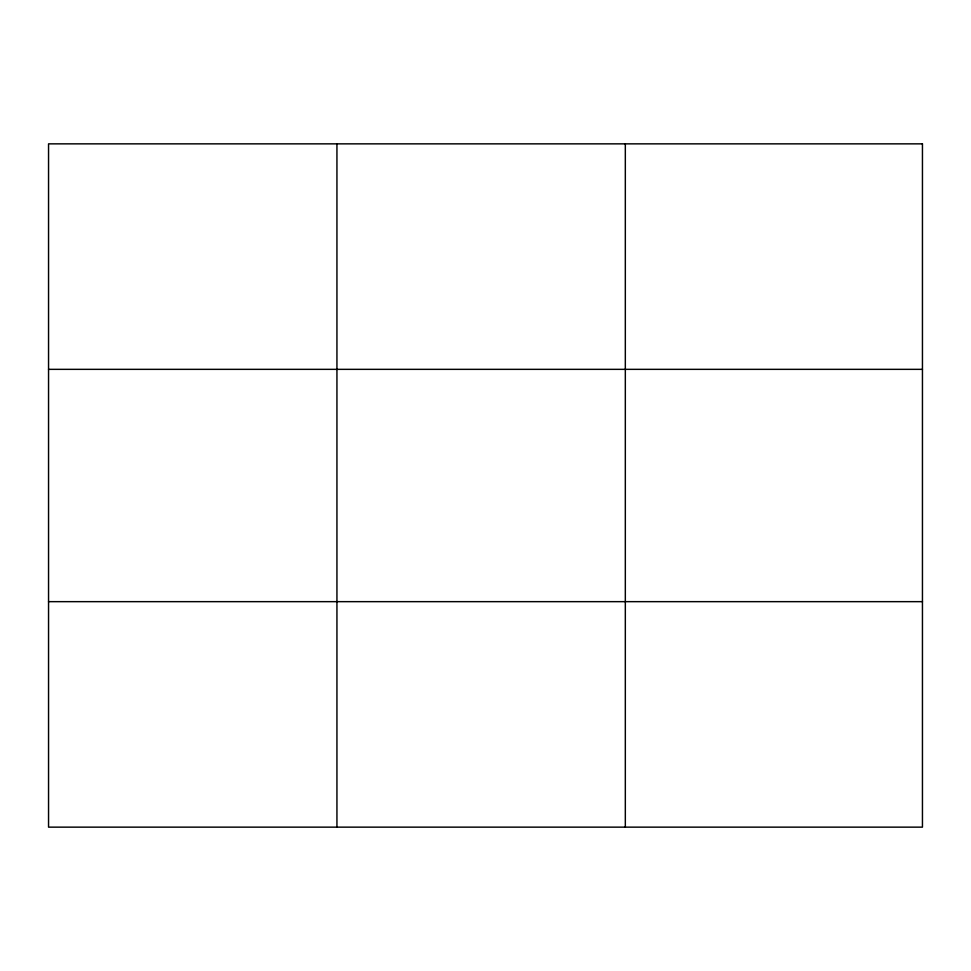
<?xml version="1.0" encoding="UTF-8"?>
<svg xmlns="http://www.w3.org/2000/svg" width="971" height="971" viewBox="0 0 971 971"><rect width="100%" height="100%" fill="white"/><g stroke="black" fill="none" stroke-linecap="round" stroke-linejoin="round"><path stroke-width="1.46" d="M336.937 827.146L336.937 143.854M625.324 827.146L625.324 143.854M48.55 369.344L922.45 369.344M48.55 601.656L922.45 601.656M922.45 143.854L48.55 143.854L48.55 827.146L922.45 827.146L922.45 143.854"/></g></svg>
